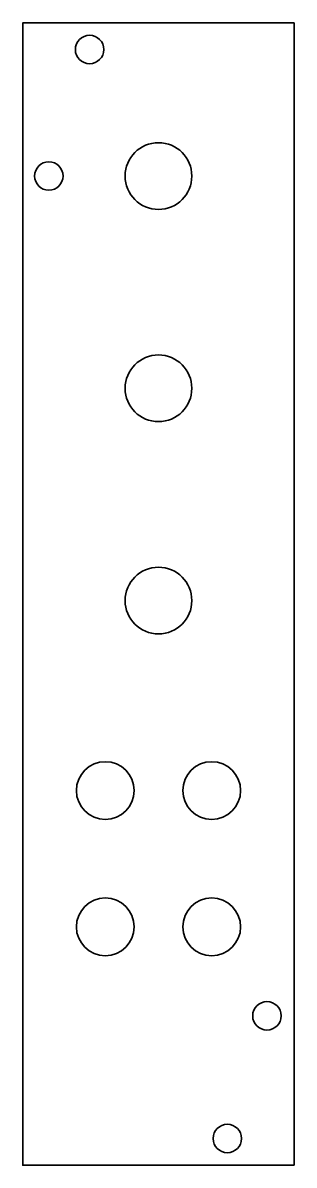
# Model space of a CAD drawing. Header units: millimetres. Extents: x 132 to 163, y -169 to -41.
import ezdxf

# ---------------------------------------------------------------- set-up
doc = ezdxf.new("R2010")
doc.units = ezdxf.units.MM
doc.header["$MEASUREMENT"] = 0
doc.layers.add('レイヤー 1', color=7, linetype='Continuous', lineweight=0)

# ---------------------------------------------------------------- blocks, each defined once
blk = doc.blocks.new('Block_0')
at = {"layer": 'レイヤー 1', "color": 250, "lineweight": 35, "true_color": 0x231815}
for centre in [(141.41, -127.27), (153.36, -127.27), (141.41, -142.6), (153.36, -142.6)]:
    blk.add_circle(centre, 3.25, dxfattribs=at)

msp = doc.modelspace()

# ---------------------------------------------------------------- linework, layer by layer
at = {"layer": 'レイヤー 1', "color": 250, "lineweight": 35, "true_color": 0x231815}
msp.add_lwpolyline([(162.62, -169.41), (132.14, -169.41), (132.14, -40.91), (162.62, -40.91)], close=True, dxfattribs=at)
for centre, radius in [((139.64, -43.91), 1.6), ((147.38, -58.14), 3.75), ((135.06, -58.14), 1.6), ((147.38, -82.02), 3.75), ((147.38, -105.9), 3.75), ((159.57, -152.61), 1.6), ((155.12, -166.41), 1.6)]:
    msp.add_circle(centre, radius, dxfattribs=at)

# ---------------------------------------------------------------- block references
at = {"layer": 'レイヤー 1'}
msp.add_blockref('Block_0', (0, 0), dxfattribs=at)

doc.saveas('drawing.dxf')
